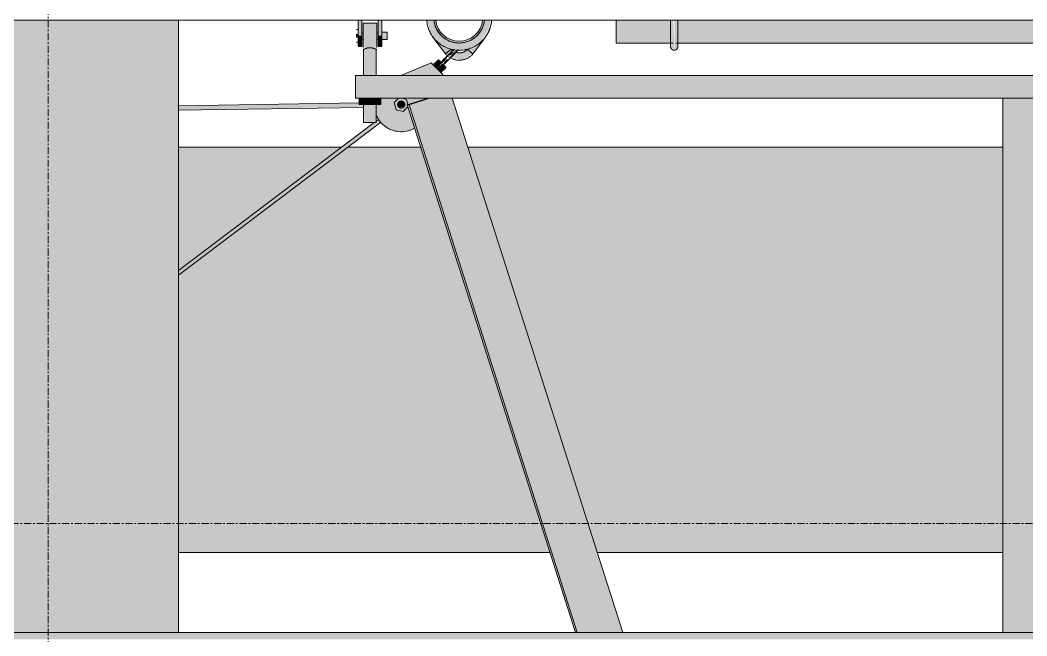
# Model space of a CAD drawing. Header units: inches. Extents: x 20426 to 92531, y -195 to 750.
# Drawn here: x 32961.8 to 33031.3, y 244.2 to 286.8 of the extents above; entities that cross this region are included whole.
import ezdxf

# ---------------------------------------------------------------- set-up
doc = ezdxf.new("R2010")
doc.units = ezdxf.units.IN
doc.header["$MEASUREMENT"] = 0
doc.linetypes.add('Grid Line 1_2_', pattern=[0.875, 0.5, -0.125, 0.125, -0.125])
for name, color, linetype, lineweight in [('A-FLOR-LEVL', 51, 'Continuous', 9), ('M-HVAC-DUCT', 70, 'Continuous', 9), ('Q-SPCQ', 91, 'Continuous', 9), ('S-BEAM', 12, 'Continuous', 9), ('S-COLS', 52, 'Continuous', 9), ('S-GRID', 1, 'Continuous', 9)]:
    doc.layers.add(name, color=color, linetype=linetype, lineweight=lineweight)

# ---------------------------------------------------------------- blocks, each defined once
blk = doc.blocks.new('Girt_Z - 8_D-V152-Elevation - North')
at = {"layer": 'S-BEAM'}
h = blk.add_hatch(color=256, dxfattribs=at)
h.paths.add_polyline_path([(-24964.302, 244), (-22792.025, 244), (-22792.025, 244.482), (-25977.143, 244.482), (-25977.143, 244), (-24981.581, 244)], flags=0)
h.paths.add_polyline_path([(-25980.765, 244), (-25980.765, 244.482), (-25981.015, 244.482), (-25981.015, 244)], flags=0)
blk.add_line((-25977.143, 244.482), (-22792.025, 244.482), dxfattribs=at)
blk = doc.blocks.new('Girt_Z - 8_D-V153-Elevation - North')
at = {"layer": 'S-BEAM'}
blk.add_line((-25977.143, 286.768), (-22792.025, 286.768), dxfattribs=at)
blk = doc.blocks.new('Basketball_Backstop-Performance_Sports_Systems-3103-Ceiling_Hung - 27_-0_ to 27_-11 7_8_-706978-Elevation - North')
at = {"layer": 'Q-SPCQ'}
for points in [[(-25669.731, 285.687), (-25669.731, 286.768), (-25669.981, 286.768), (-25669.981, 285.687)], [(-25668.705, 285.656), (-25668.705, 286.562), (-25669.643, 286.532), (-25669.643, 285.656)], [(-25668.356, 285.687), (-25668.356, 286.768), (-25668.606, 286.768), (-25668.606, 285.687), (-25668.439, 285.687)], [(-25648.169, 284.744), (-25648.222, 286.768), (-25648.393, 286.768), (-25648.39, 285.57), (-25648.374, 284.811)], [(-25670.106, 285.687), (-25669.981, 285.687), (-25669.981, 285.801), (-25670.106, 285.801)], [(-25670.106, 285.574), (-25669.981, 285.574), (-25669.981, 285.687), (-25670.106, 285.687)], [(-25669.981, 284.963), (-25669.731, 284.963), (-25669.731, 285.687), (-25669.981, 285.687), (-25669.981, 285.038)], [(-25668.606, 284.963), (-25668.356, 284.963), (-25668.356, 285.687), (-25668.606, 285.687), (-25668.606, 285.038)], [(-25669.174, 284.859), (-25668.705, 284.871), (-25668.705, 285.656), (-25669.643, 285.656), (-25669.643, 284.871), (-25669.251, 284.859)], [(-25669.924, 280.937), (-25669.174, 280.937), (-25669.174, 281.375), (-25669.924, 281.375)], [(-25668.439, 280.937), (-25668.424, 280.937), (-25668.439, 281.375), (-25669.174, 281.375), (-25669.174, 280.937)], [(-25666.612, 280.918), (-25666.432, 280.932), (-25666.566, 280.932)], [(-25654.992, 244.482), (-25654.858, 244.482), (-25666.478, 280.918), (-25666.612, 280.918), (-25655.217, 245.185)], [(-25654.858, 244.482), (-25651.721, 244.482), (-25663.487, 281.375), (-25665.055, 281.375), (-25666.478, 280.918), (-25655.083, 245.185)]]:
    blk.add_hatch(color=256, dxfattribs=at).paths.add_polyline_path(points, flags=0)
h = blk.add_hatch(color=256, dxfattribs=at)
h.paths.add_polyline_path([(-25603.641, 285.187), (-25596.394, 285.221), (-25596.384, 285.441), (-25596.418, 286.768), (-25620.981, 286.768), (-25620.981, 286.467), (-25621.169, 286.485), (-25621.169, 286.768), (-25621.231, 286.768), (-25621.231, 285.187), (-25612.281, 285.187)], flags=0)
h.paths.add_polyline_path([(-25592.169, 285.187), (-25592.169, 286.768), (-25595.945, 286.768), (-25595.946, 285.544), (-25595.946, 285.187), (-25595.002, 285.187)], flags=0)
h.paths.add_polyline_path([(-25623.106, 285.187), (-25623.106, 286.768), (-25623.169, 286.719), (-25623.169, 286.467), (-25623.356, 286.485), (-25623.356, 286.768), (-25647.945, 286.768), (-25647.946, 285.544), (-25647.919, 285.187), (-25625.241, 285.187)], flags=0)
h.paths.add_polyline_path([(-25648.401, 285.187), (-25648.383, 285.422), (-25648.418, 286.768), (-25652.169, 286.768), (-25652.169, 285.187), (-25648.409, 285.187)], flags=0)
h = blk.add_hatch(color=256, dxfattribs=at)
h.paths.add_polyline_path([(-25647.968, 285.194), (-25647.919, 285.194), (-25647.946, 285.404)], flags=0)
h.paths.add_polyline_path([(-25648.169, 284.744), (-25647.963, 284.811), (-25647.946, 284.979), (-25647.919, 284.953), (-25647.968, 285.194), (-25647.931, 286.454), (-25647.992, 286.768), (-25648.116, 286.768), (-25648.169, 286.696), (-25648.169, 284.961)], flags=0)
h = blk.add_hatch(color=256, dxfattribs=at)
h.paths.add_polyline_path([(-25669.643, 285.687), (-25669.643, 285.937), (-25669.731, 285.891), (-25669.731, 285.687)], flags=0)
h.paths.add_polyline_path([(-25668.705, 285.687), (-25668.606, 285.732), (-25668.606, 285.937), (-25668.705, 285.89), (-25668.705, 285.729)], flags=0)
h.paths.add_polyline_path([(-25667.981, 285.687), (-25667.981, 285.937), (-25668.356, 285.897), (-25668.356, 285.687)], flags=0)
h = blk.add_hatch(color=256, dxfattribs=at)
h.paths.add_polyline_path([(-25669.643, 285.437), (-25669.643, 285.687), (-25669.731, 285.631), (-25669.731, 285.437)], flags=0)
h.paths.add_polyline_path([(-25667.981, 285.437), (-25667.981, 285.687), (-25668.356, 285.675), (-25668.356, 285.437)], flags=0)
h.paths.add_polyline_path([(-25668.705, 285.437), (-25668.606, 285.493), (-25668.606, 285.687), (-25668.705, 285.656), (-25668.705, 285.443)], flags=0)
h = blk.add_hatch(color=256, dxfattribs=at)
h.paths.add_polyline_path([(-25669.174, 279.687), (-25668.736, 279.687), (-25668.787, 280.937), (-25669.611, 280.937), (-25669.553, 279.687), (-25669.287, 279.687)], flags=0)
h.paths.add_polyline_path([(-25669.223, 282.955), (-25668.736, 282.955), (-25668.763, 284.763), (-25669.097, 284.859), (-25669.394, 284.833), (-25669.611, 284.75), (-25669.573, 282.955), (-25669.251, 282.955)], flags=0)
h = blk.add_hatch(color=256, dxfattribs=at)
h.paths.add_polyline_path([(-25670.174, 281.375), (-25623.106, 281.375), (-25623.106, 282.955), (-25670.174, 282.955), (-25670.174, 282.691)], flags=0)
h.paths.add_polyline_path([(-25577.722, 281.375), (-25574.174, 281.375), (-25574.174, 282.955), (-25621.231, 282.955), (-25621.231, 281.375), (-25586.362, 281.375)], flags=0)
h = blk.add_hatch(color=256, dxfattribs=at)
h.paths.add_polyline_path([(-25623.209, 244.482), (-25623.106, 244.482), (-25623.106, 281.375), (-25625.486, 281.375), (-25625.486, 244.482), (-25623.83, 244.482)], flags=0)
h.paths.add_polyline_path([(-25621.231, 244.482), (-25618.861, 244.482), (-25618.861, 281.375), (-25621.231, 281.375), (-25621.231, 245.185)], flags=0)
for p, q in [((-25669.981, 285.687), (-25669.981, 286.768)), ((-25669.731, 286.768), (-25669.731, 285.687)), ((-25668.705, 286.562), (-25669.643, 286.562)), ((-25669.643, 285.656), (-25669.643, 286.562)), ((-25668.705, 286.562), (-25668.705, 285.656)), ((-25668.606, 285.687), (-25668.606, 286.768)), ((-25668.356, 286.768), (-25668.356, 285.687)), ((-25652.169, 285.187), (-25652.169, 286.766)), ((-25669.981, 286.125), (-25670.106, 286.125)), ((-25670.106, 285.687), (-25670.106, 285.801)), ((-25670.106, 285.574), (-25670.106, 285.687)), ((-25669.981, 284.963), (-25669.981, 285.687)), ((-25669.643, 285.937), (-25669.731, 285.937)), ((-25669.731, 285.687), (-25669.731, 284.963)), ((-25668.606, 285.937), (-25668.705, 285.937)), ((-25668.606, 284.963), (-25668.606, 285.687)), ((-25667.981, 285.937), (-25668.356, 285.937)), ((-25668.356, 285.687), (-25668.356, 285.038)), ((-25667.981, 285.937), (-25667.981, 285.687)), ((-25667.981, 285.687), (-25667.981, 285.437)), ((-25670.106, 285.25), (-25669.981, 285.25)), ((-25669.731, 285.437), (-25669.643, 285.437)), ((-25669.643, 284.871), (-25669.643, 285.656)), ((-25668.705, 285.656), (-25668.705, 284.871)), ((-25668.705, 285.437), (-25668.606, 285.437)), ((-25668.356, 285.437), (-25667.981, 285.437)), ((-25668.356, 285.034), (-25668.356, 284.963)), ((-25652.169, 285.187), (-25648.229, 285.187)), ((-25648.058, 285.187), (-25623.106, 285.187)), ((-25669.981, 284.937), (-25669.731, 284.937)), ((-25669.643, 284.75), (-25669.611, 284.75)), ((-25669.611, 284.75), (-25669.611, 282.955)), ((-25668.736, 282.955), (-25668.736, 284.75)), ((-25668.736, 284.75), (-25668.705, 284.75)), ((-25668.606, 284.937), (-25668.356, 284.937)), ((-25670.174, 281.375), (-25670.174, 282.955)), ((-25623.105, 282.955), (-25670.174, 282.955)), ((-25623.105, 281.375), (-25670.174, 281.375)), ((-25669.924, 281.375), (-25669.924, 280.937)), ((-25669.174, 280.937), (-25669.924, 280.937)), ((-25669.611, 281.375), (-25669.611, 279.687)), ((-25669.174, 281.375), (-25669.174, 280.937)), ((-25668.424, 280.937), (-25669.174, 280.937)), ((-25668.736, 279.687), (-25668.736, 281.375)), ((-25668.424, 281.375), (-25668.424, 280.937)), ((-25665.189, 281.375), (-25666.612, 280.918)), ((-25666.612, 280.918), (-25666.478, 280.918)), ((-25666.612, 280.918), (-25654.992, 244.482)), ((-25666.478, 280.918), (-25665.055, 281.375)), ((-25654.858, 244.482), (-25666.478, 280.918)), ((-25663.487, 281.375), (-25651.721, 244.482)), ((-25625.486, 281.375), (-25625.486, 244.482)), ((-25668.736, 279.687), (-25669.611, 279.687))]:
    blk.add_line(p, q, dxfattribs=at)
at = {"layer": 'Q-SPCQ', "flags": 128}
for points in [[(-25648.419, 286.768), (-25648.419, 286.698), (-25648.419, 286.619), (-25648.419, 286.54), (-25648.419, 286.462), (-25648.419, 286.385), (-25648.419, 286.308), (-25648.419, 286.233), (-25648.419, 286.159), (-25648.419, 286.086), (-25648.419, 286.014), (-25648.419, 285.944), (-25648.419, 285.875), (-25648.419, 285.808), (-25648.419, 285.743), (-25648.419, 285.68), (-25648.419, 285.619), (-25648.419, 285.56), (-25648.419, 285.503), (-25648.419, 285.448), (-25648.419, 285.396), (-25648.419, 285.346), (-25648.419, 285.299), (-25648.419, 285.255), (-25648.419, 285.213), (-25648.419, 285.174), (-25648.419, 285.137), (-25648.419, 285.104), (-25648.419, 285.073), (-25648.419, 285.046), (-25648.419, 285.021), (-25648.419, 285), (-25648.419, 284.982), (-25648.419, 284.967), (-25648.419, 284.955), (-25648.419, 284.946), (-25648.419, 284.94), (-25648.419, 284.938)], [(-25647.919, 284.937), (-25647.919, 284.939), (-25647.919, 284.944), (-25647.919, 284.952), (-25647.919, 284.963), (-25647.919, 284.977), (-25647.919, 284.995), (-25647.919, 285.015), (-25647.919, 285.039), (-25647.919, 285.066), (-25647.919, 285.095), (-25647.919, 285.128), (-25647.919, 285.164), (-25647.919, 285.202), (-25647.919, 285.243), (-25647.919, 285.287), (-25647.919, 285.333), (-25647.919, 285.382), (-25647.919, 285.434), (-25647.919, 285.488), (-25647.919, 285.544), (-25647.919, 285.603), (-25647.919, 285.663), (-25647.919, 285.726), (-25647.919, 285.79), (-25647.919, 285.857), (-25647.919, 285.925), (-25647.919, 285.995), (-25647.919, 286.066), (-25647.919, 286.139), (-25647.919, 286.213), (-25647.919, 286.288), (-25647.919, 286.364), (-25647.919, 286.441), (-25647.919, 286.519), (-25647.919, 286.598), (-25647.919, 286.677), (-25647.919, 286.756)], [(-25648.419, 284.937), (-25648.419, 284.939), (-25648.419, 284.944), (-25648.419, 284.952), (-25648.419, 284.963), (-25648.419, 284.977), (-25648.419, 284.995), (-25648.419, 285.015), (-25648.419, 285.039), (-25648.419, 285.066), (-25648.419, 285.095), (-25648.419, 285.128), (-25648.419, 285.164), (-25648.419, 285.202)], [(-25647.919, 285.213), (-25647.919, 285.174), (-25647.919, 285.137), (-25647.919, 285.104), (-25647.919, 285.073), (-25647.919, 285.046), (-25647.919, 285.021), (-25647.919, 285), (-25647.919, 284.982), (-25647.919, 284.967), (-25647.919, 284.955), (-25647.919, 284.946), (-25647.919, 284.94), (-25647.919, 284.938)], [(-25648.169, 284.687), (-25648.179, 284.688), (-25648.189, 284.688), (-25648.199, 284.689), (-25648.209, 284.691), (-25648.218, 284.692), (-25648.228, 284.695), (-25648.238, 284.697), (-25648.247, 284.7), (-25648.257, 284.704), (-25648.266, 284.707), (-25648.275, 284.711), (-25648.284, 284.716), (-25648.293, 284.721), (-25648.302, 284.726), (-25648.31, 284.731), (-25648.318, 284.737), (-25648.326, 284.743), (-25648.334, 284.75), (-25648.341, 284.756), (-25648.348, 284.763), (-25648.355, 284.771), (-25648.361, 284.778), (-25648.368, 284.786), (-25648.374, 284.794), (-25648.379, 284.802), (-25648.384, 284.811), (-25648.389, 284.82), (-25648.394, 284.829), (-25648.398, 284.838), (-25648.402, 284.847), (-25648.405, 284.856), (-25648.408, 284.866), (-25648.411, 284.875), (-25648.413, 284.885), (-25648.415, 284.895), (-25648.417, 284.905), (-25648.418, 284.915), (-25648.418, 284.925), (-25648.419, 284.935), (-25648.419, 284.937)], [(-25647.919, 284.937), (-25647.919, 284.928), (-25647.92, 284.918), (-25647.921, 284.908), (-25647.922, 284.898), (-25647.924, 284.888), (-25647.926, 284.878), (-25647.929, 284.868), (-25647.931, 284.859), (-25647.935, 284.849), (-25647.939, 284.84), (-25647.943, 284.831), (-25647.947, 284.822), (-25647.952, 284.813), (-25647.957, 284.805), (-25647.962, 284.796), (-25647.968, 284.788), (-25647.974, 284.78), (-25647.981, 284.773), (-25647.988, 284.765), (-25647.995, 284.758), (-25648.002, 284.751), (-25648.01, 284.745), (-25648.017, 284.739), (-25648.025, 284.733), (-25648.034, 284.727), (-25648.042, 284.722), (-25648.051, 284.717), (-25648.06, 284.712), (-25648.069, 284.708), (-25648.078, 284.704), (-25648.088, 284.701), (-25648.097, 284.698), (-25648.107, 284.695), (-25648.116, 284.693), (-25648.126, 284.691), (-25648.136, 284.69), (-25648.146, 284.689), (-25648.156, 284.688), (-25648.166, 284.688), (-25648.169, 284.687)]]:
    blk.add_lwpolyline(points, dxfattribs=at)
at = {"layer": 'Q-SPCQ'}
blk.add_open_spline([(-25668.736, 284.75), (-25668.736, 284.75), (-25668.74, 284.752), (-25668.751, 284.758), (-25668.763, 284.762), (-25668.778, 284.769), (-25668.795, 284.777), (-25668.812, 284.785), (-25668.827, 284.791), (-25668.839, 284.795), (-25668.852, 284.799), (-25668.869, 284.806), (-25668.892, 284.814), (-25668.917, 284.822), (-25668.938, 284.829), (-25668.954, 284.833), (-25668.971, 284.837), (-25668.993, 284.842), (-25669.023, 284.848), (-25669.059, 284.855), (-25669.097, 284.859), (-25669.135, 284.862), (-25669.174, 284.862), (-25669.213, 284.862), (-25669.251, 284.859), (-25669.289, 284.855), (-25669.325, 284.848), (-25669.355, 284.842), (-25669.377, 284.837), (-25669.394, 284.833), (-25669.41, 284.829), (-25669.431, 284.822), (-25669.456, 284.814), (-25669.479, 284.806), (-25669.496, 284.799), (-25669.509, 284.795), (-25669.52, 284.791), (-25669.535, 284.785), (-25669.552, 284.777), (-25669.57, 284.769), (-25669.585, 284.762), (-25669.597, 284.758), (-25669.608, 284.752), (-25669.611, 284.75), (-25669.611, 284.75)], degree=3, knots=[0, 0, 0, 0, 0.055556, 0.083333, 0.111111, 0.138889, 0.166667, 0.194444, 0.208333, 0.222222, 0.236111, 0.25, 0.277778, 0.305556, 0.319444, 0.333333, 0.347222, 0.361111, 0.388889, 0.416667, 0.444444, 0.472222, 0.5, 0.527778, 0.555556, 0.583333, 0.611111, 0.638889, 0.652778, 0.666667, 0.680556, 0.694444, 0.722222, 0.75, 0.763889, 0.777778, 0.791667, 0.805556, 0.833333, 0.861111, 0.888889, 0.916667, 0.944444, 1, 1, 1, 1], dxfattribs=at)
blk = doc.blocks.new('Basketball_Backstop-Performance_Sports_Systems-3103-Ceiling_Hung - 27_-0_ to 27_-11 7_8_-V168-Elevation - North')
at = {"layer": 'Q-SPCQ'}
for points in [[(-25663.015, 284.744), (-25662.515, 284.744), (-25661.612, 285.178), (-25660.932, 286.207), (-25660.851, 286.768), (-25661.288, 286.768), (-25661.382, 286.346), (-25661.607, 285.923), (-25661.868, 285.631), (-25662.271, 285.368), (-25662.763, 285.221), (-25663.217, 285.214), (-25663.664, 285.328), (-25664.035, 285.533), (-25664.285, 285.742), (-25664.59, 286.207), (-25664.71, 286.517), (-25664.769, 286.768), (-25664.816, 286.768), (-25665.205, 286.768), (-25665.21, 286.696), (-25665.042, 285.961), (-25664.418, 285.178), (-25663.516, 284.744), (-25663.273, 284.744)], [(-25663.015, 285.187), (-25662.562, 285.247), (-25662.14, 285.422), (-25661.778, 285.7), (-25661.44, 286.207), (-25661.325, 286.485), (-25661.338, 286.768), (-25661.413, 286.768), (-25661.446, 286.517), (-25661.608, 286.125), (-25661.959, 285.717), (-25662.203, 285.53), (-25662.595, 285.368), (-25663.015, 285.312), (-25663.436, 285.368), (-25663.828, 285.53), (-25664.164, 285.788), (-25664.456, 286.207), (-25664.585, 286.517), (-25664.618, 286.768), (-25664.743, 286.768), (-25664.706, 286.485), (-25664.531, 286.062), (-25664.119, 285.598), (-25663.89, 285.422), (-25663.468, 285.247)], [(-25664.798, 285.62), (-25664.814, 285.674), (-25664.813, 285.644)], [(-25660.964, 286.068), (-25660.87, 286.282), (-25660.932, 286.207)], [(-25663.967, 284.439), (-25663.609, 284.795), (-25664.606, 285.414), (-25664.676, 285.411), (-25663.993, 284.476)], [(-25662.064, 284.439), (-25661.306, 285.564), (-25661.459, 285.396), (-25661.699, 285.137), (-25662.439, 284.74), (-25662.079, 284.452)], [(-25664.165, 283.788), (-25664.088, 283.894), (-25664.009, 283.943), (-25663.872, 284.163), (-25663.83, 284.293), (-25664.216, 283.887)], [(-25664.54, 283.412), (-25664.221, 283.8), (-25664.469, 283.996), (-25664.77, 283.642), (-25664.609, 283.481)], [(-25664.284, 283.156), (-25663.957, 283.536), (-25664.143, 283.663), (-25664.169, 283.646), (-25664.221, 283.732), (-25664.54, 283.412), (-25664.311, 283.183)], [(-25664.168, 283.645), (-25663.829, 283.97), (-25663.789, 284.081), (-25663.84, 284.065), (-25663.91, 284.042), (-25664.109, 283.768), (-25664.143, 283.737), (-25664.221, 283.732)], [(-25667.14, 280.721), (-25666.838, 280.761), (-25666.774, 281.002), (-25666.838, 281.114), (-25667.015, 281.187), (-25667.14, 281.154), (-25667.232, 281.062), (-25667.232, 280.812)]]:
    blk.add_hatch(color=256, dxfattribs=at).paths.add_polyline_path(points, flags=0)
h = blk.add_hatch(color=256, dxfattribs=at)
h.paths.add_polyline_path([(-25663.434, 284.342), (-25663.381, 284.606), (-25663.381, 284.572), (-25663.428, 284.369)], flags=0)
h.paths.add_polyline_path([(-25663.371, 284.052), (-25663.209, 284.125), (-25662.977, 284.052), (-25662.66, 284.052), (-25662.179, 284.411), (-25662.122, 284.486), (-25662.396, 284.705), (-25662.477, 284.705), (-25662.529, 284.705), (-25662.807, 284.53), (-25663.281, 284.498), (-25663.507, 284.199), (-25663.484, 284.181)], flags=0)
h.paths.add_polyline_path([(-25663.629, 284.219), (-25663.659, 284.31), (-25663.605, 284.293), (-25663.622, 284.36), (-25663.742, 284.293), (-25663.659, 284.239)], flags=0)
h.paths.add_polyline_path([(-25663.791, 284.329), (-25663.459, 284.673), (-25663.622, 284.715), (-25663.921, 284.476), (-25663.805, 284.345)], flags=0)
h = blk.add_hatch(color=256, dxfattribs=at)
h.paths.add_polyline_path([(-25663.83, 284.293), (-25663.579, 284.373), (-25663.381, 284.572), (-25663.611, 284.519), (-25663.661, 284.446)], flags=0)
h.paths.add_polyline_path([(-25663.454, 284.673), (-25663.273, 284.69), (-25663.359, 284.744)], flags=0)
h.paths.add_polyline_path([(-25663.611, 284.519), (-25663.381, 284.647), (-25663.454, 284.673), (-25663.557, 284.572)], flags=0)
h = blk.add_hatch(color=256, dxfattribs=at)
h.paths.add_polyline_path([(-25663.659, 284.122), (-25663.434, 284.342), (-25663.381, 284.572), (-25663.618, 284.252)], flags=0)
h.paths.add_polyline_path([(-25663.28, 284.499), (-25663.182, 284.631), (-25663.272, 284.628)], flags=0)
h.paths.add_polyline_path([(-25663.434, 284.342), (-25663.28, 284.499), (-25663.346, 284.572), (-25663.394, 284.446)], flags=0)
h = blk.add_hatch(color=256, dxfattribs=at)
h.paths.add_polyline_path([(-25667.104, 279.065), (-25666.478, 279.155), (-25666.1, 279.314), (-25666.602, 280.732), (-25666.902, 280.454), (-25667.389, 280.644), (-25667.457, 281.114), (-25667.23, 281.375), (-25668.424, 281.375), (-25668.439, 280.937), (-25668.736, 280.937), (-25668.736, 280.229), (-25668.624, 279.975), (-25668.341, 279.612), (-25667.978, 279.329), (-25667.557, 279.143)], flags=0)
h.paths.add_polyline_path([(-25666.561, 280.934), (-25665.189, 281.375), (-25666.769, 281.324), (-25666.647, 281.255), (-25666.562, 280.937)], flags=0)
h.paths.add_polyline_path([(-25664.227, 282.955), (-25664.167, 282.955), (-25664.165, 283.037), (-25664.938, 283.81), (-25667.034, 282.955), (-25665.539, 282.955)], flags=0)
h = blk.add_hatch(color=256, dxfattribs=at)
h.paths.add_polyline_path([(-25808.649, 278.622), (-25700.39, 280.318), (-25700.39, 280.585), (-25808.658, 278.889), (-25808.648, 278.628)], flags=0)
h.paths.add_polyline_path([(-25810.293, 278.639), (-25810.277, 278.823), (-25810.321, 278.793), (-25810.299, 278.642)], flags=0)
h.paths.add_polyline_path([(-25682.39, 280.547), (-25669.611, 280.787), (-25669.668, 280.937), (-25669.924, 280.978), (-25669.924, 281.049), (-25682.39, 280.836), (-25682.39, 280.552)], flags=0)
h.paths.add_polyline_path([(-25667.238, 280.829), (-25667.232, 280.873), (-25667.24, 280.833)], flags=0)
h = blk.add_hatch(color=256, dxfattribs=at)
h.paths.add_polyline_path([(-25666.884, 280.45), (-25666.581, 280.821), (-25666.561, 280.934), (-25666.658, 281.295), (-25667.153, 281.375), (-25667.232, 281.34), (-25667.503, 281.068), (-25667.359, 280.577)], flags=0)
h.paths.add_polyline_path([(-25667.015, 280.687), (-25667.192, 280.761), (-25667.265, 280.937), (-25667.192, 281.114), (-25667.015, 281.187), (-25666.838, 281.114), (-25666.766, 280.932), (-25666.838, 280.761), (-25666.951, 280.696)], flags=0)
h = blk.add_hatch(color=256, dxfattribs=at)
h.paths.add_polyline_path([(-25760.44, 210.178), (-25760.402, 210.256), (-25760.443, 210.206), (-25760.44, 210.183)], flags=0)
h.paths.add_polyline_path([(-25759.081, 211.205), (-25723.017, 238.518), (-25723.354, 238.518), (-25759.196, 211.378), (-25759.084, 211.208)], flags=0)
h.paths.add_polyline_path([(-25715.28, 244.482), (-25715.047, 244.482), (-25700.39, 255.625), (-25700.39, 255.872), (-25715.379, 244.482), (-25715.308, 244.482)], flags=0)
h.paths.add_polyline_path([(-25682.39, 269.162), (-25668.446, 279.746), (-25668.577, 279.914), (-25668.736, 279.747), (-25668.795, 279.687), (-25668.954, 279.629), (-25682.39, 269.424), (-25682.39, 269.166)], flags=0)
for p, q in [((-25664.825, 285.6), (-25663.967, 284.439)), ((-25662.052, 284.455), (-25661.206, 285.6)), ((-25663.833, 284.296), (-25663.812, 284.317)), ((-25663.358, 284.583), (-25663.385, 284.597)), ((-25664.938, 283.81), (-25667.034, 282.955)), ((-25664.143, 283.015), (-25664.938, 283.81)), ((-25664.452, 284.031), (-25664.806, 283.678)), ((-25664.443, 284.022), (-25664.187, 283.766)), ((-25664.054, 283.633), (-25663.931, 283.51)), ((-25664.275, 283.147), (-25663.922, 283.501)), ((-25664.167, 282.955), (-25664.143, 283.015)), ((-25669.924, 281.049), (-25682.39, 280.859)), ((-25667.196, 281.375), (-25667.503, 281.068)), ((-25667.503, 281.068), (-25667.372, 280.58)), ((-25666.658, 281.295), (-25666.958, 281.375)), ((-25666.561, 280.934), (-25666.658, 281.295)), ((-25682.39, 280.547), (-25669.611, 280.742)), ((-25667.372, 280.58), (-25666.884, 280.45)), ((-25666.884, 280.45), (-25666.565, 280.769)), ((-25682.39, 269.162), (-25668.439, 279.705)), ((-25668.877, 279.687), (-25682.39, 269.475)), ((-25668.577, 279.914), (-25668.736, 279.793))]:
    blk.add_line(p, q, dxfattribs=at)
at = {"layer": 'Q-SPCQ', "flags": 128}
for points in [[(-25665.258, 286.758), (-25665.249, 286.668), (-25665.236, 286.579), (-25665.22, 286.49), (-25665.201, 286.403), (-25665.178, 286.316), (-25665.151, 286.23), (-25665.121, 286.145), (-25665.088, 286.061), (-25665.051, 285.979), (-25665.011, 285.898), (-25664.968, 285.82), (-25664.922, 285.742), (-25664.872, 285.667), (-25664.82, 285.594), (-25664.765, 285.523), (-25664.707, 285.454), (-25664.646, 285.387), (-25664.583, 285.323), (-25664.517, 285.262), (-25664.449, 285.203), (-25664.378, 285.147), (-25664.306, 285.094), (-25664.231, 285.044), (-25664.154, 284.997), (-25664.076, 284.953), (-25663.996, 284.912), (-25663.914, 284.875), (-25663.831, 284.84), (-25663.746, 284.809), (-25663.66, 284.782), (-25663.574, 284.758), (-25663.486, 284.737), (-25663.398, 284.72), (-25663.309, 284.707), (-25663.219, 284.697), (-25663.129, 284.69), (-25663.04, 284.688), (-25662.95, 284.688), (-25662.86, 284.693), (-25662.77, 284.701), (-25662.681, 284.712), (-25662.592, 284.728), (-25662.504, 284.746), (-25662.417, 284.769), (-25662.331, 284.794), (-25662.245, 284.823), (-25662.161, 284.856), (-25662.079, 284.892), (-25661.998, 284.931), (-25661.918, 284.973), (-25661.841, 285.018), (-25661.765, 285.067), (-25661.691, 285.118), (-25661.619, 285.173), (-25661.55, 285.23), (-25661.483, 285.29), (-25661.418, 285.353), (-25661.356, 285.418), (-25661.297, 285.485), (-25661.24, 285.555), (-25661.186, 285.627), (-25661.135, 285.701), (-25661.087, 285.778), (-25661.042, 285.856), (-25661.001, 285.935), (-25660.962, 286.017), (-25660.927, 286.1), (-25660.895, 286.184), (-25660.867, 286.269), (-25660.842, 286.356), (-25660.82, 286.443), (-25660.802, 286.531), (-25660.788, 286.62), (-25660.777, 286.709)], [(-25665.258, 286.758), (-25665.249, 286.668), (-25665.236, 286.579), (-25665.22, 286.49), (-25665.201, 286.403), (-25665.178, 286.316), (-25665.151, 286.23)], [(-25665.258, 286.758), (-25665.249, 286.668), (-25665.236, 286.579), (-25665.22, 286.49), (-25665.201, 286.403), (-25665.178, 286.316), (-25665.151, 286.23), (-25665.121, 286.145), (-25665.088, 286.061), (-25665.051, 285.979), (-25665.011, 285.898), (-25664.968, 285.82), (-25664.922, 285.742), (-25664.872, 285.667), (-25664.825, 285.6)], [(-25664.306, 285.755), (-25664.352, 285.808), (-25664.396, 285.862), (-25664.438, 285.918), (-25664.478, 285.976), (-25664.515, 286.035), (-25664.55, 286.096), (-25664.582, 286.158), (-25664.612, 286.221), (-25664.639, 286.286), (-25664.664, 286.351), (-25664.686, 286.418), (-25664.706, 286.485), (-25664.722, 286.553), (-25664.736, 286.621), (-25664.748, 286.691), (-25664.756, 286.76)], [(-25661.278, 286.728), (-25661.288, 286.659), (-25661.3, 286.59), (-25661.315, 286.522), (-25661.333, 286.454), (-25661.354, 286.387), (-25661.377, 286.321), (-25661.403, 286.256), (-25661.432, 286.192), (-25661.463, 286.129), (-25661.497, 286.068), (-25661.533, 286.008), (-25661.571, 285.949), (-25661.612, 285.892), (-25661.654, 285.837), (-25661.7, 285.784), (-25661.747, 285.732)], [(-25661.206, 285.6), (-25661.154, 285.674), (-25661.105, 285.749), (-25661.059, 285.826), (-25661.016, 285.906), (-25660.976, 285.986), (-25660.94, 286.069), (-25660.907, 286.152), (-25660.877, 286.237), (-25660.851, 286.323), (-25660.828, 286.41), (-25660.809, 286.498), (-25660.793, 286.587), (-25660.78, 286.676), (-25660.772, 286.766)], [(-25660.888, 286.207), (-25660.867, 286.269), (-25660.842, 286.356), (-25660.82, 286.443), (-25660.802, 286.531), (-25660.788, 286.62), (-25660.777, 286.709)], [(-25665.143, 286.207), (-25665.121, 286.145), (-25665.088, 286.061), (-25665.051, 285.979), (-25665.011, 285.898), (-25664.968, 285.82), (-25664.922, 285.742), (-25664.872, 285.667), (-25664.82, 285.594), (-25664.765, 285.523), (-25664.711, 285.459)], [(-25661.297, 285.485), (-25661.24, 285.555), (-25661.186, 285.627), (-25661.135, 285.701), (-25661.087, 285.778), (-25661.042, 285.856), (-25661.001, 285.935), (-25660.962, 286.017), (-25660.927, 286.1), (-25660.895, 286.184)], [(-25661.847, 285.634), (-25661.9, 285.589), (-25661.955, 285.545), (-25662.012, 285.504), (-25662.07, 285.465), (-25662.129, 285.428), (-25662.19, 285.394), (-25662.253, 285.362), (-25662.316, 285.333), (-25662.381, 285.306), (-25662.447, 285.282), (-25662.513, 285.261), (-25662.581, 285.242), (-25662.649, 285.226), (-25662.718, 285.213), (-25662.787, 285.202), (-25662.857, 285.195), (-25662.926, 285.19), (-25662.996, 285.188), (-25663.066, 285.188), (-25663.136, 285.192), (-25663.206, 285.198), (-25663.275, 285.207), (-25663.344, 285.219), (-25663.413, 285.233), (-25663.481, 285.251), (-25663.548, 285.27), (-25663.614, 285.293), (-25663.679, 285.318), (-25663.743, 285.346), (-25663.807, 285.377), (-25663.868, 285.41), (-25663.929, 285.445), (-25663.988, 285.483), (-25664.045, 285.523), (-25664.101, 285.565), (-25664.155, 285.609), (-25664.207, 285.656)], [(-25663.833, 284.296), (-25663.854, 284.275), (-25663.876, 284.254), (-25663.897, 284.233), (-25663.918, 284.212), (-25663.939, 284.191), (-25663.959, 284.17), (-25663.98, 284.15), (-25664, 284.129), (-25664.02, 284.109), (-25664.04, 284.09), (-25664.059, 284.07), (-25664.078, 284.051), (-25664.097, 284.033), (-25664.115, 284.015), (-25664.133, 283.997), (-25664.15, 283.98), (-25664.167, 283.963), (-25664.183, 283.947), (-25664.199, 283.931), (-25664.214, 283.916), (-25664.228, 283.901), (-25664.242, 283.888), (-25664.255, 283.874), (-25664.268, 283.862), (-25664.28, 283.85), (-25664.291, 283.839), (-25664.301, 283.829), (-25664.311, 283.819), (-25664.319, 283.81), (-25664.328, 283.802), (-25664.335, 283.795), (-25664.341, 283.788), (-25664.347, 283.783), (-25664.352, 283.778), (-25664.356, 283.774), (-25664.359, 283.77), (-25664.361, 283.768), (-25664.363, 283.767), (-25664.364, 283.766)], [(-25664.259, 283.871), (-25664.246, 283.884), (-25664.232, 283.898), (-25664.218, 283.912), (-25664.203, 283.927), (-25664.187, 283.942), (-25664.171, 283.958), (-25664.155, 283.975), (-25664.137, 283.992), (-25664.12, 284.01), (-25664.102, 284.028), (-25664.083, 284.046), (-25664.064, 284.065), (-25664.045, 284.084), (-25664.025, 284.104), (-25664.005, 284.124), (-25663.985, 284.144), (-25663.965, 284.165), (-25663.944, 284.185), (-25663.923, 284.206), (-25663.902, 284.227), (-25663.881, 284.248), (-25663.86, 284.269), (-25663.839, 284.291), (-25663.833, 284.296)], [(-25663.967, 284.439), (-25663.934, 284.402), (-25663.899, 284.366), (-25663.863, 284.331), (-25663.826, 284.298), (-25663.787, 284.267), (-25663.747, 284.236), (-25663.706, 284.208), (-25663.664, 284.181)], [(-25663.384, 284.746), (-25663.396, 284.734), (-25663.408, 284.722), (-25663.421, 284.709), (-25663.435, 284.695), (-25663.449, 284.681), (-25663.464, 284.666), (-25663.479, 284.65), (-25663.495, 284.634), (-25663.512, 284.618), (-25663.529, 284.6), (-25663.547, 284.583), (-25663.565, 284.565), (-25663.583, 284.546), (-25663.602, 284.527), (-25663.621, 284.508), (-25663.641, 284.488), (-25663.661, 284.469), (-25663.681, 284.448), (-25663.702, 284.428), (-25663.722, 284.407), (-25663.743, 284.386), (-25663.764, 284.365), (-25663.785, 284.344), (-25663.806, 284.323), (-25663.828, 284.302), (-25663.833, 284.296)], [(-25663.656, 284.119), (-25663.635, 284.141), (-25663.614, 284.162), (-25663.593, 284.183), (-25663.572, 284.204), (-25663.551, 284.225), (-25663.53, 284.246), (-25663.51, 284.266), (-25663.49, 284.286), (-25663.47, 284.306), (-25663.45, 284.326), (-25663.431, 284.345), (-25663.412, 284.364), (-25663.393, 284.383), (-25663.375, 284.401), (-25663.357, 284.419), (-25663.34, 284.436), (-25663.323, 284.453), (-25663.307, 284.469), (-25663.291, 284.485), (-25663.276, 284.5), (-25663.262, 284.514), (-25663.248, 284.528), (-25663.235, 284.541), (-25663.222, 284.554), (-25663.21, 284.566), (-25663.199, 284.577), (-25663.189, 284.587), (-25663.179, 284.597), (-25663.17, 284.606), (-25663.162, 284.614), (-25663.155, 284.621), (-25663.148, 284.628), (-25663.143, 284.633), (-25663.138, 284.638), (-25663.134, 284.642), (-25663.131, 284.645), (-25663.128, 284.648), (-25663.127, 284.649), (-25663.126, 284.65)], [(-25663.62, 284.156), (-25663.576, 284.133), (-25663.531, 284.111), (-25663.485, 284.092), (-25663.438, 284.074), (-25663.391, 284.058), (-25663.343, 284.044), (-25663.294, 284.032), (-25663.245, 284.021), (-25663.196, 284.013), (-25663.147, 284.007), (-25663.097, 284.003), (-25663.047, 284), (-25662.997, 284), (-25662.947, 284.002), (-25662.897, 284.006), (-25662.847, 284.011), (-25662.798, 284.019), (-25662.749, 284.029), (-25662.7, 284.04), (-25662.652, 284.054), (-25662.605, 284.069), (-25662.558, 284.087), (-25662.512, 284.106), (-25662.466, 284.127), (-25662.422, 284.15), (-25662.378, 284.174), (-25662.336, 284.201), (-25662.294, 284.229), (-25662.254, 284.258), (-25662.215, 284.29), (-25662.177, 284.322), (-25662.141, 284.357), (-25662.106, 284.392), (-25662.072, 284.429), (-25662.064, 284.439)], [(-25663.484, 284.664), (-25663.507, 284.684), (-25663.529, 284.704), (-25663.551, 284.725), (-25663.571, 284.747), (-25663.576, 284.752)], [(-25663.574, 284.758), (-25663.486, 284.737), (-25663.398, 284.72)], [(-25663.453, 284.677), (-25663.438, 284.691), (-25663.424, 284.705), (-25663.411, 284.718), (-25663.399, 284.731), (-25663.387, 284.743)], [(-25663.281, 284.704), (-25663.219, 284.697), (-25663.129, 284.69), (-25663.04, 284.688), (-25662.95, 284.688), (-25662.86, 284.693), (-25662.77, 284.701), (-25662.681, 284.712), (-25662.592, 284.728), (-25662.504, 284.746)], [(-25663.126, 284.65), (-25663.127, 284.649), (-25663.128, 284.648), (-25663.13, 284.646), (-25663.133, 284.643), (-25663.137, 284.639), (-25663.141, 284.635), (-25663.147, 284.629), (-25663.153, 284.623), (-25663.16, 284.616), (-25663.168, 284.608), (-25663.177, 284.599), (-25663.186, 284.59), (-25663.196, 284.58), (-25663.207, 284.569), (-25663.219, 284.557), (-25663.231, 284.545), (-25663.244, 284.532), (-25663.258, 284.518)], [(-25662.454, 284.752), (-25662.475, 284.73), (-25662.496, 284.709), (-25662.518, 284.689), (-25662.541, 284.669), (-25662.564, 284.651), (-25662.589, 284.633), (-25662.614, 284.617), (-25662.639, 284.601), (-25662.665, 284.587), (-25662.692, 284.573), (-25662.72, 284.561), (-25662.747, 284.549), (-25662.776, 284.539), (-25662.804, 284.53), (-25662.833, 284.522), (-25662.862, 284.516), (-25662.892, 284.51), (-25662.922, 284.506), (-25662.951, 284.503), (-25662.981, 284.501), (-25663.011, 284.5), (-25663.041, 284.5), (-25663.071, 284.502), (-25663.101, 284.505), (-25663.131, 284.509), (-25663.16, 284.514), (-25663.19, 284.521), (-25663.219, 284.528)], [(-25663.09, 284.741), (-25663.09, 284.736), (-25663.09, 284.731), (-25663.09, 284.726), (-25663.091, 284.721), (-25663.091, 284.716), (-25663.092, 284.712), (-25663.094, 284.707), (-25663.095, 284.702), (-25663.096, 284.697), (-25663.098, 284.692), (-25663.1, 284.688), (-25663.102, 284.683), (-25663.105, 284.679), (-25663.107, 284.675), (-25663.11, 284.67), (-25663.112, 284.666), (-25663.115, 284.662), (-25663.118, 284.658), (-25663.122, 284.654), (-25663.125, 284.651), (-25663.126, 284.65)], [(-25664.364, 283.589), (-25664.367, 283.593), (-25664.37, 283.596), (-25664.374, 283.6), (-25664.377, 283.604), (-25664.379, 283.608), (-25664.382, 283.613), (-25664.385, 283.617), (-25664.387, 283.621), (-25664.389, 283.626), (-25664.391, 283.631), (-25664.393, 283.635), (-25664.394, 283.64), (-25664.396, 283.645), (-25664.397, 283.65), (-25664.398, 283.654), (-25664.399, 283.659), (-25664.399, 283.664), (-25664.4, 283.669), (-25664.4, 283.674), (-25664.4, 283.679), (-25664.4, 283.684), (-25664.4, 283.689), (-25664.399, 283.694), (-25664.398, 283.699), (-25664.397, 283.704), (-25664.396, 283.709), (-25664.395, 283.714), (-25664.393, 283.719), (-25664.392, 283.723), (-25664.39, 283.728), (-25664.387, 283.732), (-25664.385, 283.737), (-25664.383, 283.741), (-25664.38, 283.745), (-25664.377, 283.75), (-25664.374, 283.754), (-25664.371, 283.758), (-25664.368, 283.761), (-25664.365, 283.765), (-25664.364, 283.766)], [(-25664.364, 283.766), (-25664.363, 283.766), (-25664.362, 283.768), (-25664.36, 283.77), (-25664.357, 283.773), (-25664.353, 283.776), (-25664.348, 283.781), (-25664.343, 283.787), (-25664.337, 283.793), (-25664.33, 283.8), (-25664.322, 283.808), (-25664.313, 283.816), (-25664.304, 283.826), (-25664.293, 283.836)], [(-25664.187, 283.589), (-25664.19, 283.586), (-25664.194, 283.582), (-25664.198, 283.579), (-25664.202, 283.576), (-25664.206, 283.573), (-25664.21, 283.571), (-25664.215, 283.568), (-25664.219, 283.566), (-25664.224, 283.564), (-25664.228, 283.562), (-25664.233, 283.56), (-25664.238, 283.558), (-25664.242, 283.557), (-25664.247, 283.556), (-25664.252, 283.555), (-25664.257, 283.554), (-25664.262, 283.553), (-25664.267, 283.553), (-25664.272, 283.553), (-25664.277, 283.553), (-25664.282, 283.553), (-25664.287, 283.553), (-25664.292, 283.554), (-25664.297, 283.554), (-25664.302, 283.555), (-25664.307, 283.557), (-25664.311, 283.558), (-25664.316, 283.559), (-25664.321, 283.561), (-25664.326, 283.563), (-25664.33, 283.565), (-25664.335, 283.568), (-25664.339, 283.57), (-25664.343, 283.573), (-25664.347, 283.575), (-25664.351, 283.578), (-25664.355, 283.582), (-25664.359, 283.585), (-25664.363, 283.588), (-25664.364, 283.589)], [(-25664.187, 283.589), (-25664.186, 283.59), (-25664.185, 283.591), (-25664.183, 283.593), (-25664.18, 283.596), (-25664.176, 283.6), (-25664.172, 283.604), (-25664.166, 283.61), (-25664.16, 283.616), (-25664.153, 283.623), (-25664.145, 283.631), (-25664.136, 283.64), (-25664.127, 283.649), (-25664.117, 283.659), (-25664.106, 283.67), (-25664.094, 283.682), (-25664.082, 283.694), (-25664.069, 283.707), (-25664.055, 283.721), (-25664.041, 283.735), (-25664.026, 283.75), (-25664.01, 283.766), (-25663.994, 283.782), (-25663.978, 283.798), (-25663.961, 283.815), (-25663.943, 283.833), (-25663.925, 283.851), (-25663.906, 283.87), (-25663.888, 283.888), (-25663.868, 283.908), (-25663.849, 283.927), (-25663.829, 283.947), (-25663.809, 283.967), (-25663.788, 283.988), (-25663.767, 284.009), (-25663.747, 284.029), (-25663.726, 284.05), (-25663.705, 284.071), (-25663.683, 284.093), (-25663.662, 284.114), (-25663.656, 284.119)], [(-25664.119, 283.657), (-25664.124, 283.652), (-25664.134, 283.642), (-25664.143, 283.633), (-25664.151, 283.625), (-25664.158, 283.618), (-25664.165, 283.611), (-25664.17, 283.606), (-25664.175, 283.601), (-25664.179, 283.597), (-25664.182, 283.594), (-25664.185, 283.591), (-25664.186, 283.59), (-25664.187, 283.589)], [(-25663.656, 284.119), (-25663.678, 284.098), (-25663.699, 284.077), (-25663.72, 284.056), (-25663.741, 284.035), (-25663.762, 284.014), (-25663.783, 283.993), (-25663.803, 283.973), (-25663.823, 283.953), (-25663.843, 283.933), (-25663.863, 283.913), (-25663.882, 283.894), (-25663.901, 283.875), (-25663.92, 283.856), (-25663.938, 283.838), (-25663.956, 283.82), (-25663.973, 283.803), (-25663.99, 283.786), (-25664.006, 283.77), (-25664.022, 283.754), (-25664.037, 283.739), (-25664.051, 283.725), (-25664.065, 283.711), (-25664.078, 283.698)], [(-25663.566, 284.21), (-25663.587, 284.189), (-25663.608, 284.168), (-25663.63, 284.146), (-25663.651, 284.125), (-25663.656, 284.119)]]:
    blk.add_lwpolyline(points, dxfattribs=at)
at = {"layer": 'Q-SPCQ'}
for centre, radius, start, end in [((-25663.015, 286.937), 1.75, 185.61641, 354.38359), ((-25663.015, 286.937), 1.625, 186.04844, 353.95156), ((-25667.015, 280.937), 0.25, 135, 315), ((-25667.015, 280.937), 0.25, 150, 210), ((-25667.015, 280.937), 0.25, 315, 135), ((-25667.015, 280.937), 0.25, 60, 120), ((-25667.015, 280.937), 0.25, 330, 30), ((-25667.015, 280.937), 1.875, 202.38972, 299.40775), ((-25667.015, 280.937), 1.875, 205.59657, 210), ((-25667.015, 280.937), 0.25, 240, 315), ((-25667.015, 280.937), 1.875, 240, 244.40343), ((-25667.015, 280.937), 1.875, 255, 259.92609), ((-25667.015, 280.937), 1.875, 270, 274.89423), ((-25667.015, 280.937), 1.875, 285, 289.67738)]:
    blk.add_arc(centre, radius, start, end, dxfattribs=at)
blk.add_open_spline([(-25663.967, 284.439), (-25663.967, 284.439), (-25663.959, 284.446), (-25663.924, 284.473), (-25663.871, 284.516), (-25663.806, 284.568), (-25663.737, 284.623), (-25663.672, 284.675), (-25663.619, 284.718), (-25663.584, 284.746), (-25663.576, 284.752), (-25663.576, 284.752)], degree=3, dxfattribs=at)
blk.add_open_spline([(-25662.064, 284.439), (-25662.064, 284.439), (-25662.074, 284.448), (-25662.111, 284.477), (-25662.152, 284.509), (-25662.186, 284.537), (-25662.222, 284.566), (-25662.272, 284.605), (-25662.334, 284.655), (-25662.399, 284.708), (-25662.444, 284.744), (-25662.454, 284.752), (-25662.454, 284.752)], degree=3, knots=[-1, -1, -1, -1, -0.875, -0.75, -0.6875, -0.625, -0.5625, -0.5, -0.375, -0.25, -0.125, 0, 0, 0, 0], dxfattribs=at)

msp = doc.modelspace()

# ---------------------------------------------------------------- hatches: boundary and pattern name
at = {"layer": 'M-HVAC-DUCT', "lineweight": 5}
h = msp.add_hatch(color=256, dxfattribs=at)
h.paths.add_polyline_path([(33077.236, 264), (33244.216, 264), (33244.216, 278), (33076.439, 278), (33071.975, 264)], flags=0)
h.paths.add_polyline_path([(32854.749, 264), (32855.126, 264), (32854.749, 264.519)], flags=0)
h.paths.add_polyline_path([(33887.144, 264), (33892.028, 264), (33892.028, 278), (33888.522, 277.945), (33888.166, 277.424), (33887.648, 277.058), (33886.981, 276.894), (33886.626, 276.899), (33886.091, 277.047), (33885.853, 277.126), (33876.305, 264), (33887.134, 264)], flags=0)
h.paths.add_polyline_path([(32855.513, 264), (32954.716, 264), (32954.716, 278), (32854.749, 278), (32854.749, 265.051)], flags=0)
h.paths.add_polyline_path([(34252.749, 264), (34252.749, 278), (34130.716, 277.981), (34130.716, 264), (34226.467, 264)], flags=0)
h.paths.add_polyline_path([(33759.922, 264), (33765.546, 264), (33747.02, 278), (33742.007, 278), (33737.542, 264), (33743.416, 264)], flags=0)
h.paths.add_polyline_path([(32972.716, 264), (32993.889, 264), (32989.424, 278), (32984.411, 278), (32972.716, 269.162), (32972.716, 266.226)], flags=0)
h.paths.add_polyline_path([(33875.918, 264), (33885.622, 277.34), (33885.494, 277.451), (33885.029, 278), (33841.216, 278), (33841.216, 264), (33863.599, 264)], flags=0)
h.paths.add_polyline_path([(33765.96, 264), (33823.216, 264), (33823.216, 278), (33747.435, 278), (33764.837, 264.848)], flags=0)
h.paths.add_polyline_path([(33734.271, 264), (33738.736, 278), (33701.812, 278), (33701.812, 264), (33725.363, 264)], flags=0)
h.paths.add_polyline_path([(33695.187, 264), (33695.187, 278), (33658.263, 278), (33662.728, 264), (33690.804, 264)], flags=0)
h.paths.add_polyline_path([(33984.296, 264), (34112.716, 264), (34112.716, 278), (33979.525, 277.958), (33972.253, 264), (33984.164, 264)], flags=0)
h.paths.add_polyline_path([(33659.456, 264), (33654.992, 278), (33551.716, 278), (33551.716, 264), (33656.245, 264)], flags=0)
h.paths.add_polyline_path([(32997.16, 264), (33029.619, 264), (33029.619, 278), (32992.696, 278), (32996.464, 266.185)], flags=0)
h.paths.add_polyline_path([(33533.716, 264), (33533.716, 278), (33262.216, 278), (33262.216, 264), (33466.171, 264)], flags=0)
h.paths.add_polyline_path([(33949.996, 264), (33970.139, 264), (33977.432, 278), (33899.708, 277.946), (33899.309, 264), (33915.437, 264)], flags=0)
h.paths.add_polyline_path([(33068.703, 264), (33073.168, 278), (33036.244, 278), (33036.244, 264), (33051.465, 264)], flags=0)
h.paths.add_polyline_path([(32972.716, 269.475), (32983.996, 278), (32972.716, 278), (32972.716, 271)], flags=0)
h = msp.add_hatch(color=256, dxfattribs=at)
h.paths.add_polyline_path([(34252.749, 250), (34252.749, 264), (34130.716, 264), (34130.716, 250), (34226.467, 250)], flags=0)
h.paths.add_polyline_path([(33604.407, 250), (33663.921, 250), (33659.456, 264), (33551.716, 264), (33551.716, 250)], flags=0)
h.paths.add_polyline_path([(33667.192, 250), (33695.187, 250), (33695.187, 264), (33662.728, 264), (33667.164, 250.089)], flags=0)
h.paths.add_polyline_path([(33701.812, 250), (33729.806, 250), (33734.271, 264), (33701.812, 264), (33701.812, 250.084)], flags=0)
h.paths.add_polyline_path([(33733.077, 250), (33784.071, 250), (33765.546, 264), (33737.542, 264), (33733.103, 250.079)], flags=0)
h.paths.add_polyline_path([(34112.716, 250), (34112.716, 264), (33972.253, 264), (33964.96, 250), (34088.232, 250)], flags=0)
h.paths.add_polyline_path([(33784.486, 250), (33823.216, 250), (33823.216, 264), (33765.96, 264), (33784.391, 250.071)], flags=0)
h.paths.add_polyline_path([(33841.216, 250), (33865.735, 250), (33875.918, 264), (33841.216, 264), (33841.216, 250.063)], flags=0)
h.paths.add_polyline_path([(33866.121, 250), (33892.028, 250.055), (33892.028, 264), (33876.305, 264), (33866.164, 250.059)], flags=0)
h.paths.add_polyline_path([(33899.792, 250), (33962.869, 250.044), (33970.139, 264), (33899.309, 264), (33898.909, 250), (33899.538, 250)], flags=0)
h.paths.add_polyline_path([(32861.391, 250), (32865.31, 250), (32855.126, 264), (32854.749, 264), (32854.749, 250)], flags=0)
h.paths.add_polyline_path([(33189.7, 250), (33244.216, 250), (33244.216, 264), (33071.975, 264), (33067.51, 250), (33120.582, 250)], flags=0)
h.paths.add_polyline_path([(32913.229, 250), (32946.946, 250), (32954.716, 255.872), (32954.716, 264), (32855.514, 263.999), (32865.696, 250), (32878.67, 250)], flags=0)
h.paths.add_polyline_path([(32947.788, 250), (32954.716, 250), (32954.716, 255.559), (32947.36, 250)], flags=0)
h.paths.add_polyline_path([(33064.239, 250), (33068.703, 264), (33036.244, 264), (33036.244, 250), (33051.465, 250)], flags=0)
h.paths.add_polyline_path([(33262.216, 250), (33533.716, 250), (33533.716, 264), (33262.216, 264), (33262.216, 250.151)], flags=0)
h.paths.add_polyline_path([(32972.716, 250), (32998.354, 250), (32993.889, 264), (32972.716, 264), (32972.716, 250.195)], flags=0)
h.paths.add_polyline_path([(33029.619, 250), (33029.619, 264), (32997.16, 264), (33001.625, 250), (33025.545, 250)], flags=0)
at = {"layer": 'S-COLS', "lineweight": 5}
h = msp.add_hatch(color=256, dxfattribs=at)
h.paths.add_polyline_path([(32963.591, 0), (32963.841, 0), (32963.841, 45.518), (32963.591, 45.518)], flags=0)
h.paths.add_polyline_path([(32959.969, 2.244), (32959.969, 45.518), (32954.716, 45.518), (32954.716, 2.244)], flags=0)
h.paths.add_polyline_path([(32954.716, 51.482), (32959.969, 51.482), (32959.969, 93.768), (32954.716, 93.768)], flags=0)
h.paths.add_polyline_path([(32963.841, 51.482), (32963.841, 93.768), (32963.591, 93.768), (32963.591, 51.482)], flags=0)
h.paths.add_polyline_path([(32959.969, 99.732), (32959.969, 142.018), (32954.716, 142.018), (32954.716, 99.732)], flags=0)
h.paths.add_polyline_path([(32963.591, 99.732), (32963.841, 99.732), (32963.841, 142.018), (32963.591, 142.018), (32963.591, 132.669)], flags=0)
h.paths.add_polyline_path([(32954.716, 147.982), (32959.969, 147.982), (32959.969, 190.268), (32954.716, 190.268), (32954.716, 170.175)], flags=0)
h.paths.add_polyline_path([(32963.591, 147.982), (32963.841, 147.982), (32963.841, 190.268), (32963.591, 190.268), (32963.591, 170.175)], flags=0)
h.paths.add_polyline_path([(32954.716, 196.232), (32959.969, 196.232), (32959.969, 238.518), (32954.716, 238.518), (32954.716, 207.68)], flags=0)
h.paths.add_polyline_path([(32963.591, 196.232), (32963.841, 196.232), (32963.841, 238.518), (32963.591, 238.518), (32963.591, 207.68)], flags=0)
h.paths.add_polyline_path([(32962.639, 244.482), (32972.716, 244.482), (32972.716, 286.768), (32954.716, 286.768), (32954.716, 244.482)], flags=0)
h.paths.add_polyline_path([(32954.716, 292.732), (32972.716, 292.732), (32972.716, 335.018), (32954.716, 335.018), (32954.716, 301.443)], flags=0)
h.paths.add_polyline_path([(32954.716, 340.982), (32972.716, 340.982), (32972.716, 378.252), (32964.341, 378.252), (32964.341, 376.189), (32963.091, 376.189), (32963.091, 378.252), (32954.716, 378.252), (32954.716, 348.325)], flags=0)
h.paths.add_polyline_path([(32956.428, 379.681), (32972.716, 379.681), (32972.716, 381.75), (32954.716, 381.75), (32954.716, 379.681)], flags=0)

# ---------------------------------------------------------------- linework, layer by layer
at = {"layer": 'A-FLOR-LEVL', "linetype": 'Grid Line 1_2_'}
msp.add_line((32344.298, 252), (36611.961, 252), dxfattribs=at)
at = {"layer": 'M-HVAC-DUCT'}
for p, q in [((32984.004, 278), (32972.716, 278)), ((32989.424, 278), (32984.404, 278)), ((33029.619, 278), (32992.696, 278)), ((32972.716, 250), (32998.354, 250)), ((33001.625, 250), (33029.619, 250))]:
    msp.add_line(p, q, dxfattribs=at)
at = {"layer": 'S-COLS'}
msp.add_line((32972.716, 286.768), (32972.716, 244.482), dxfattribs=at)
at = {"layer": 'S-GRID', "linetype": 'Grid Line 1_2_'}
msp.add_line((32963.716, -132), (32963.716, 573.765), dxfattribs=at)

# ---------------------------------------------------------------- block references
at = {"layer": 'Q-SPCQ'}
for name in ['Basketball_Backstop-Performance_Sports_Systems-3103-Ceiling_Hung - 27_-0_ to 27_-11 7_8_-V168-Elevation - North', 'Basketball_Backstop-Performance_Sports_Systems-3103-Ceiling_Hung - 27_-0_ to 27_-11 7_8_-706978-Elevation - North']:
    msp.add_blockref(name, (58655.106, 0), dxfattribs=at)
at = {"layer": 'S-BEAM'}
for name in ['Girt_Z - 8_D-V153-Elevation - North', 'Girt_Z - 8_D-V152-Elevation - North']:
    msp.add_blockref(name, (58655.106, 0), dxfattribs=at)

doc.saveas('drawing.dxf')
